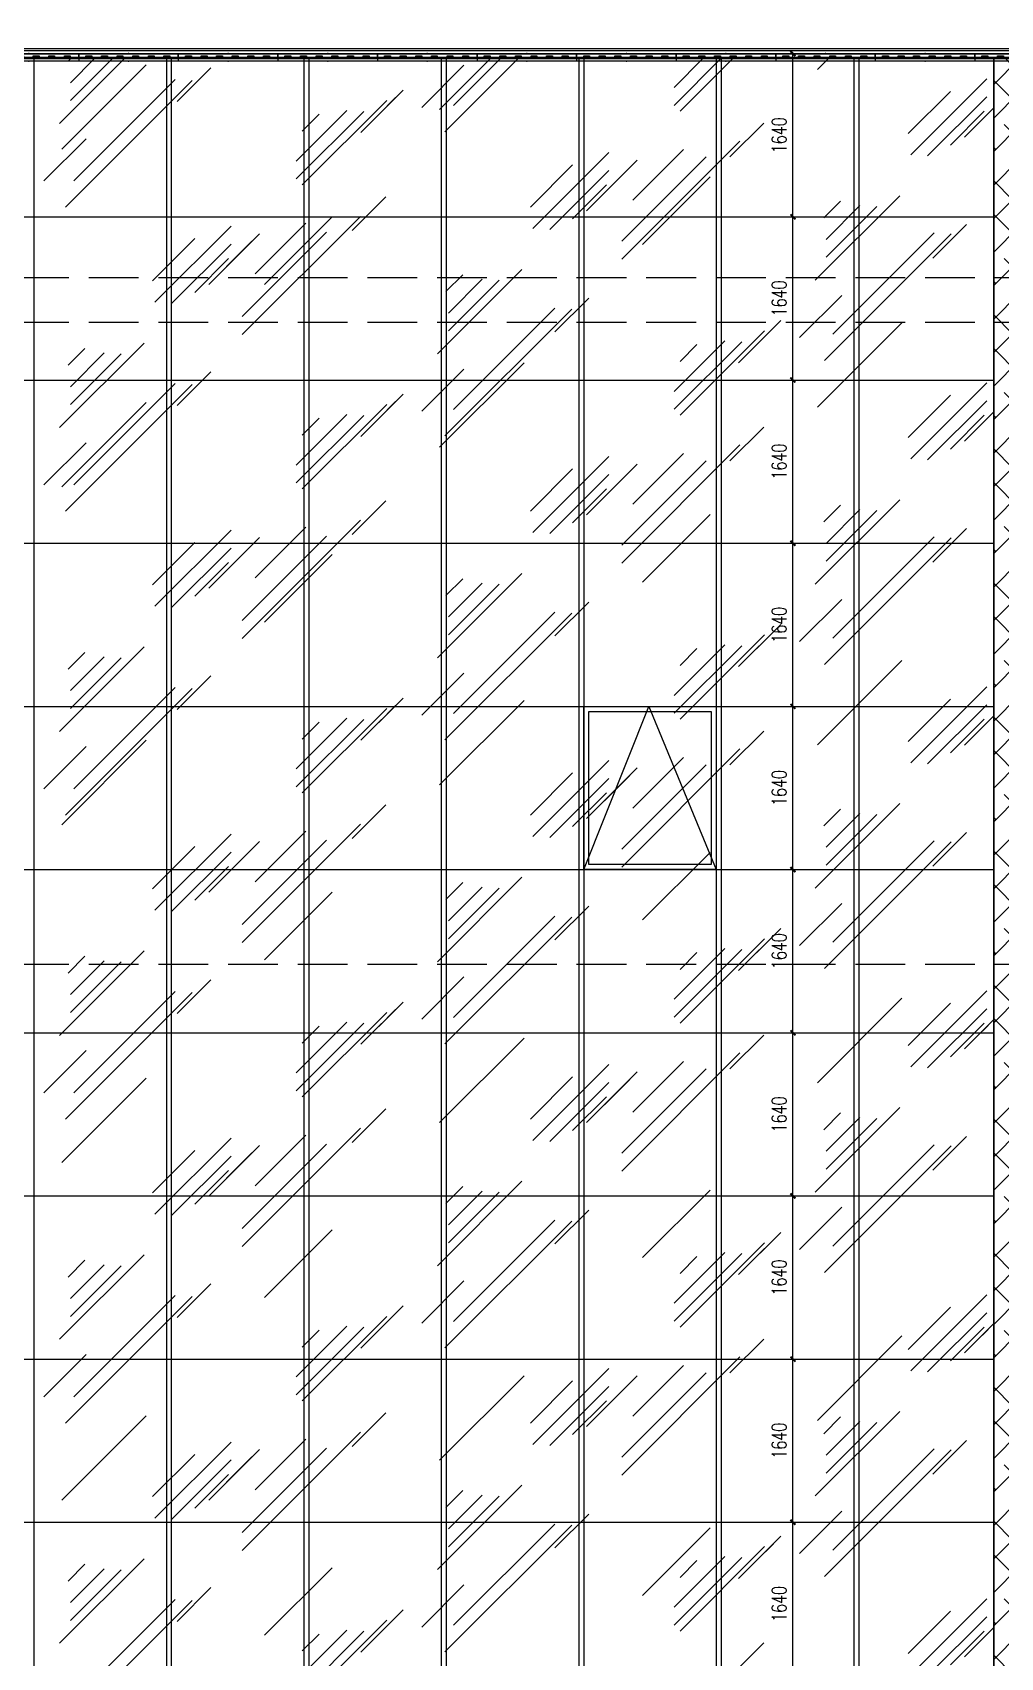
# Model space of a CAD drawing. Extents: x -2377130 to 293730, y -2 to 754590.
# Drawn here: x -421058 to -411337, y 519619 to 535950 of the extents above; entities that cross this region are included whole.
import ezdxf
from ezdxf.enums import TextEntityAlignment as Align

# ---------------------------------------------------------------- set-up
doc = ezdxf.new("R2010")
doc.units = 0
doc.header["$LTSCALE"] = 1000
doc.header["$MEASUREMENT"] = 0
doc.linetypes.add('__DASH', pattern=[0.35, 0.25, -0.1])
doc.linetypes.add('DOTE', pattern=[2.42, 2, -0.2, 0.02, -0.2])
for name, color, linetype in [('A-AXIS-DOTE', 14, 'DOTE'), ('A-AXIS-DP', 126, 'Continuous'), ('A-HATCH-2', 251, 'Continuous'), ('A-LIN-V', 9, 'Continuous'), ('A-WINDOW', 140, 'Continuous'), ('DIM-照明', 3, 'Continuous'), ('EQUIP-照明', 3, 'Continuous')]:
    doc.layers.add(name, color=color, linetype=linetype)
doc.layers.add('A-WALL-HATCH', color=8, linetype='Continuous', lineweight=13)
doc.layers.add('A-加建区域', color=47, linetype='Continuous', plot=False)
doc.styles.add('_TCH_DIM_T3', font='SIMPLEX', dxfattribs={"width": 0.705882, "bigfont": 'GBCBIG'})
doc.styles.add('_TEL_DIM', font='SIMPLEX', dxfattribs={"width": 0.8, "height": 3.5, "bigfont": 'HZTXT'})

# ---------------------------------------------------------------- blocks, each defined once
blk = doc.blocks.new('_ArchTick')
at = {"color": 0, "linetype": 'ByBlock', "const_width": 0.4}
blk.add_lwpolyline([(-0.5, -0.5), (0.5, 0.5)], dxfattribs=at)
blk = doc.blocks.new('12ZA')
at = {"color": 3}
for p, q in [((11454727, 202786), (11455727, 202786)), ((11454727, 202712), (11454727, 202786)), ((11454727, 202712), (11454727, 202737)), ((11455727, 202712), (11454727, 202712)), ((11454812, 202763), (11454871, 202763)), ((11454812, 202734), (11454812, 202763)), ((11454871, 202734), (11454812, 202734)), ((11454871, 202763), (11454871, 202734)), ((11454969, 202763), (11455028, 202763)), ((11454969, 202734), (11454969, 202763)), ((11455028, 202734), (11454969, 202734)), ((11455028, 202763), (11455028, 202734)), ((11455126, 202763), (11455185, 202763)), ((11455126, 202734), (11455126, 202763)), ((11455185, 202734), (11455126, 202734)), ((11455185, 202763), (11455185, 202734)), ((11455283, 202763), (11455342, 202763)), ((11455283, 202734), (11455283, 202763)), ((11455342, 202734), (11455283, 202734)), ((11455342, 202763), (11455342, 202734)), ((11455439, 202763), (11455499, 202763)), ((11455439, 202734), (11455439, 202763)), ((11455499, 202734), (11455439, 202734)), ((11455499, 202763), (11455499, 202734)), ((11455596, 202763), (11455656, 202763)), ((11455596, 202734), (11455596, 202763)), ((11455656, 202734), (11455596, 202734)), ((11455656, 202763), (11455656, 202734)), ((11455727, 202712), (11455727, 202786)), ((11455727, 202737), (11455727, 202712))]:
    blk.add_line(p, q, dxfattribs=at)
for p in [(11454727, 202749), (11454727, 202749), (11454727, 202749), (11455227, 202786), (11455227, 202786), (11455227, 202786), (11455227, 202712), (11455227, 202712), (11455227, 202712), (11455727, 202749), (11455727, 202749), (11455727, 202749), (11455727, 202749), (11455727, 202749)]:
    blk.add_point(p, dxfattribs=at)
at = {"color": 3, "style": '_TEL_DIM', "flags": 1}
for tag in ['REMARK', 'A']:
    blk.add_attdef(tag, text='', height=0.01, dxfattribs=at).set_placement((11455227, 202712), align=Align.MIDDLE_CENTER)
blk = doc.blocks.new('$equip_U$00000141(SEELE-PC)')
at = {"color": 8}
for p in [(-1, 0), (0, 0.074), (0, -0.074), (1, -0.024)]:
    blk.add_point(p, dxfattribs=at)
at = {"color": 8, "xscale": 0.002, "yscale": 0.002, "zscale": 0.002}
blk.add_blockref('12ZA', (-22910.454, -405.497), dxfattribs=at)
at = {"color": 7, "style": '_TEL_DIM', "flags": 1}
for tag in ['A', 'REMARK']:
    blk.add_attdef(tag, text='', height=0.00002, dxfattribs=at).set_placement((0, 0), align=Align.MIDDLE_CENTER)
blk = doc.blocks.new('$equip_U$00000080(LAPTOP-0UNQ9FSO)')
at = {"color": 4}
blk.add_blockref('$equip_U$00000141(SEELE-PC)', (1, 0.074), dxfattribs=at)
at = {"color": 7, "style": '_TEL_DIM', "flags": 1}
for tag in ['A', 'REMARK']:
    blk.add_attdef(tag, text='', height=0.00002, dxfattribs=at).set_placement((0, 0), align=Align.MIDDLE_CENTER)

msp = doc.modelspace()

# ---------------------------------------------------------------- hatches: boundary and pattern name
at = {"layer": 'A-HATCH-2'}
h = msp.add_hatch(dxfattribs=at)
h.set_pattern_fill('ANSI38', color=8, scale=150)
h.set_pattern_definition([(45, (33138.7, -1e-09), (-168.3798, 168.3798), []), (135, (33138.7, -1e-09), (-505.13941, 168.3798), [595.3125, -357.1875])])
h.paths.add_polyline_path([(-411404.4, 516937.5), (-411154.4, 516937.5), (-411154.4, 535687.5), (-411404.4, 535687.5)])

# ---------------------------------------------------------------- linework, layer by layer
at = {"layer": 'A-AXIS-DOTE', "color": 8, "linetype": '__DASH', "ltscale": 2}
for p, q in [((-465993.9, 535737.5), (-377296.1, 535737.5)), ((-465993.9, 533487.5), (-377296.1, 533487.5)), ((-465993.9, 533037.5), (-377296.1, 533037.5))]:
    msp.add_line(p, q, dxfattribs=at)
at = {"layer": 'A-AXIS-DP', "color": 8}
for p, q in [((-413698.8, 535737.5), (-413371.3, 535737.5)), ((-413421.3, 534097.5), (-413421.3, 535737.5)), ((-413698.8, 534097.5), (-413371.3, 534097.5)), ((-413698.8, 534097.5), (-413371.3, 534097.5)), ((-413421.3, 532457.5), (-413421.3, 534097.5)), ((-413698.8, 532457.5), (-413371.3, 532457.5)), ((-413698.8, 532457.5), (-413371.3, 532457.5)), ((-413421.3, 530817.5), (-413421.3, 532457.5)), ((-413698.8, 530817.5), (-413371.3, 530817.5)), ((-413698.8, 530817.5), (-413371.3, 530817.5)), ((-413421.3, 529177.5), (-413421.3, 530817.5)), ((-413698.8, 529177.5), (-413371.3, 529177.5)), ((-413698.8, 529177.5), (-413371.3, 529177.5)), ((-413421.3, 527537.5), (-413421.3, 529177.5)), ((-413698.8, 527537.5), (-413371.3, 527537.5)), ((-413698.8, 527537.5), (-413371.3, 527537.5)), ((-413421.3, 525897.5), (-413421.3, 527537.5)), ((-413698.8, 525897.5), (-413371.3, 525897.5)), ((-413698.8, 525897.5), (-413371.3, 525897.5)), ((-413421.3, 524257.5), (-413421.3, 525897.5)), ((-413698.8, 524257.5), (-413371.3, 524257.5)), ((-413698.8, 524257.5), (-413371.3, 524257.5)), ((-413421.3, 522617.5), (-413421.3, 524257.5)), ((-413698.8, 522617.5), (-413371.3, 522617.5)), ((-413698.8, 522617.5), (-413371.3, 522617.5)), ((-413421.3, 520977.5), (-413421.3, 522617.5)), ((-413698.8, 520977.5), (-413371.3, 520977.5)), ((-413698.8, 520977.5), (-413371.3, 520977.5)), ((-413421.3, 519337.5), (-413421.3, 520977.5))]:
    msp.add_line(p, q, dxfattribs=at)
at = {"layer": 'A-HATCH-2', "color": 8}
for p, q in [((-440399.8, 534097.5), (-411404.4, 534097.5)), ((-440399.8, 532457.5), (-411404.4, 532457.5)), ((-440399.8, 530817.5), (-411404.4, 530817.5)), ((-440399.8, 529177.5), (-411404.4, 529177.5)), ((-440399.8, 527537.5), (-411404.4, 527537.5)), ((-440399.8, 525897.5), (-411404.4, 525897.5)), ((-440399.8, 524257.5), (-411404.4, 524257.5)), ((-440399.8, 522617.5), (-411404.4, 522617.5)), ((-440399.8, 520977.5), (-411404.4, 520977.5))]:
    msp.add_line(p, q, dxfattribs=at)
at = {"layer": 'A-LIN-V', "color": 8}
for p, q in [((-457670, 535737.5), (-384470.1, 535737.5)), ((-457670, 535687.5), (-384470.1, 535687.5)), ((-411404.4, 516937.5), (-411404.4, 535687.5)), ((-411404.4, 535687.5), (-411404.4, 517237.5))]:
    msp.add_line(p, q, dxfattribs=at)
at = {"layer": 'A-WALL-HATCH', "color": 8, "linetype": 'Continuous'}
for p, q in [((-420786.4, 535035.6), (-420134.5, 535687.5)), ((-420701.5, 535660.4), (-420674.5, 535687.5)), ((-420676.7, 535265.3), (-420254.5, 535687.5)), ((-420676.7, 535445.3), (-420434.5, 535687.5)), ((-416969.3, 535177.4), (-416459.2, 535687.5)), ((-416916.2, 534951.1), (-416179.8, 535687.5)), ((-416831.3, 535215.9), (-416359.8, 535687.5)), ((-414614.6, 535218), (-414145.1, 535687.5)), ((-414614.6, 535398), (-414325.1, 535687.5)), ((-414554.6, 535158), (-414025.1, 535687.5)), ((-413966.4, 535686.2), (-413965.1, 535687.5)), ((-413174.6, 535578), (-413065.1, 535687.5)), ((-420764, 534776.7), (-419915.5, 535625.3)), ((-419606.7, 535255.3), (-419267.3, 535594.7)), ((-417149.3, 535197.9), (-416725, 535622.2)), ((-420727.9, 534194.1), (-419455.1, 535466.9)), ((-420643, 534458.9), (-419624.8, 535477.2)), ((-417761.1, 534946.2), (-417336.8, 535370.4)), ((-412263.6, 534934.3), (-411839.3, 535358.6)), ((-412238.7, 534719.2), (-411475, 535482.8)), ((-418409.3, 534657.9), (-417900.2, 535167.1)), ((-418349.3, 534417.9), (-417500.8, 535266.5)), ((-417581.1, 535126.2), (-417411.4, 535295.9)), ((-412069, 534708.9), (-411475, 535302.8)), ((-411699, 534898.9), (-411404.4, 535193.5)), ((-411519, 535078.9), (-411404.4, 535193.5)), ((-418409.3, 534477.9), (-417730.5, 535156.8)), ((-418349.3, 534957.9), (-418179.6, 535127.7)), ((-414053.7, 534698.9), (-413714.3, 535038.3)), ((-411839.3, 534818.6), (-411499.9, 535158)), ((-420944, 534457.9), (-420519.8, 534882.2)), ((-415141, 533671.6), (-413953, 534859.5)), ((-416033.4, 533979.1), (-415269.8, 534742.8)), ((-415141, 533851.6), (-414292.4, 534700.1)), ((-415028, 534264.6), (-414518.9, 534773.7)), ((-416058.3, 534194.3), (-415634, 534618.5)), ((-415863.7, 533968.8), (-415269.8, 534562.8)), ((-415493.7, 534158.9), (-414984.6, 534668)), ((-415313.7, 534338.9), (-415059.1, 534593.4)), ((-415634, 534078.5), (-415294.6, 534417.9)), ((-414932.8, 533819.7), (-414254, 534498.5)), ((-417848.4, 533958.8), (-417509, 534298.2)), ((-413196.9, 533460.9), (-412348.4, 534309.5)), ((-413112.1, 534085.8), (-412942.4, 534255.5)), ((-413087.2, 533870.6), (-412747.8, 534210)), ((-413087.2, 533690.6), (-412578.1, 534199.7)), ((-418952.7, 532914.6), (-417764.7, 534102.5)), ((-418822.7, 533524.5), (-418313.6, 534033.7)), ((-418727.6, 533419.1), (-418048.8, 534097.9)), ((-419853, 533454.2), (-419428.8, 533878.5)), ((-419828.2, 533239.1), (-419064.5, 534002.8)), ((-419288.4, 533418.8), (-418779.3, 533927.9)), ((-418952.7, 533094.6), (-418104.1, 533943.1)), ((-413104.5, 532653.4), (-411831.7, 533926.2)), ((-413019.6, 532918.2), (-412001.4, 533936.5)), ((-412017.2, 533680.6), (-411677.8, 534020)), ((-419658.5, 533228.8), (-419064.5, 533822.8)), ((-419108.4, 533598.8), (-418853.9, 533853.4)), ((-419428.8, 533338.5), (-419089.3, 533677.9)), ((-416991.7, 532720.9), (-416143.1, 533569.4)), ((-416906.8, 533345.7), (-416737.1, 533515.5)), ((-416882, 533130.6), (-416542.5, 533470)), ((-416882, 532950.6), (-416372.8, 533459.7)), ((-415812, 532940.6), (-415472.6, 533280)), ((-413354.6, 532883.3), (-412930.3, 533307.5)), ((-416916.2, 531896.4), (-415643.4, 533169.2)), ((-416831.3, 532161.2), (-415813.1, 533179.5)), ((-413966.4, 532631.5), (-413542.1, 533055.8)), ((-414554.6, 532103.3), (-413706, 532951.8)), ((-413786.4, 532811.5), (-413616.7, 532981.2)), ((-413174.6, 532183.9), (-412326, 533032.4)), ((-420786.4, 531980.9), (-419937.9, 532829.4)), ((-420701.5, 532605.7), (-420531.8, 532775.4)), ((-420676.7, 532390.6), (-420337.3, 532730)), ((-420676.7, 532210.6), (-420167.6, 532719.7)), ((-414614.6, 532343.3), (-414105.5, 532852.4)), ((-414614.6, 532163.3), (-413935.8, 532842.1)), ((-414554.6, 532643.3), (-414384.9, 532813)), ((-417149.3, 532143.2), (-416725, 532567.5)), ((-416969.3, 531783.2), (-416120.8, 532631.8)), ((-420727.9, 531139.4), (-419455.1, 532412.2)), ((-420643, 531404.2), (-419624.8, 532422.5)), ((-419606.7, 532200.6), (-419267.3, 532540)), ((-412238.7, 531664.5), (-411475, 532428.1)), ((-420764, 531382.6), (-419915.5, 532231.2)), ((-417761.1, 531891.5), (-417336.8, 532315.7)), ((-417581.1, 532071.5), (-417411.4, 532241.2)), ((-412263.6, 531879.6), (-411839.3, 532303.9)), ((-412069, 531654.2), (-411475, 532248.1)), ((-418409.3, 531603.2), (-417900.2, 532112.4)), ((-418409.3, 531423.2), (-417730.5, 532102.1)), ((-418349.3, 531363.2), (-417500.8, 532211.8)), ((-418349.3, 531903.2), (-418179.6, 532073)), ((-411839.3, 531763.9), (-411499.9, 532103.3)), ((-411699, 531844.2), (-411404.4, 532138.8)), ((-411519, 532024.2), (-411404.4, 532138.8)), ((-414053.7, 531644.1), (-413714.3, 531983.6)), ((-420944, 531403.2), (-420519.8, 531827.5)), ((-415141, 530616.9), (-413953, 531804.8)), ((-416033.4, 530924.4), (-415269.8, 531688.1)), ((-415493.7, 531104.1), (-414984.6, 531613.3)), ((-415141, 530796.9), (-414292.4, 531645.4)), ((-415028, 531209.9), (-414518.9, 531719)), ((-416058.3, 531139.6), (-415634, 531563.8)), ((-415863.7, 530914.1), (-415269.8, 531508.1)), ((-415313.7, 531284.1), (-415059.1, 531538.7)), ((-415634, 531023.8), (-415294.6, 531363.2)), ((-413196.9, 530406.2), (-412348.4, 531254.8)), ((-417848.4, 530904.1), (-417509, 531243.5)), ((-414932.8, 530425.6), (-414254, 531104.4)), ((-413112.1, 531031.1), (-412942.4, 531200.8)), ((-413087.2, 530815.9), (-412747.8, 531155.3)), ((-413087.2, 530635.9), (-412578.1, 531145)), ((-419828.2, 530184.4), (-419064.5, 530948.1)), ((-418952.7, 529859.9), (-417764.7, 531047.8)), ((-418822.7, 530469.8), (-418313.6, 530979)), ((-412017.2, 530625.9), (-411677.8, 530965.3)), ((-419853, 530399.5), (-419428.8, 530823.8)), ((-419658.5, 530174.1), (-419064.5, 530768.1)), ((-419288.4, 530364.1), (-418779.3, 530873.2)), ((-419108.4, 530544.1), (-418853.9, 530798.7)), ((-418952.7, 530039.9), (-418104.1, 530888.4)), ((-413104.5, 529598.7), (-411831.7, 530871.5)), ((-413019.6, 529863.5), (-412001.4, 530881.8)), ((-419428.8, 530283.8), (-419089.3, 530623.2)), ((-418727.6, 530025), (-418048.8, 530703.8)), ((-416991.7, 529666.2), (-416143.1, 530514.7)), ((-416906.8, 530291), (-416737.1, 530460.7)), ((-416882, 530075.9), (-416542.5, 530415.3)), ((-416882, 529895.9), (-416372.8, 530405)), ((-416916.2, 528841.7), (-415643.4, 530114.5)), ((-416831.3, 529106.5), (-415813.1, 530124.8)), ((-415812, 529885.9), (-415472.6, 530225.3)), ((-413354.6, 529828.6), (-412930.3, 530252.8)), ((-413966.4, 529576.8), (-413542.1, 530001.1)), ((-414614.6, 529288.6), (-414105.5, 529797.7)), ((-414614.6, 529108.6), (-413935.8, 529787.4)), ((-414554.6, 529048.6), (-413706, 529897.1)), ((-413786.4, 529756.8), (-413616.7, 529926.5)), ((-420786.4, 528926.2), (-419937.9, 529774.7)), ((-420701.5, 529551), (-420531.8, 529720.7)), ((-420676.7, 529335.9), (-420337.3, 529675.3)), ((-420676.7, 529155.9), (-420167.6, 529665)), ((-414554.6, 529588.6), (-414384.9, 529758.3)), ((-413174.6, 528789.8), (-412326, 529638.3)), ((-419606.7, 529145.9), (-419267.3, 529485.3)), ((-417149.3, 529088.5), (-416725, 529512.8)), ((-420727.9, 528084.7), (-419455.1, 529357.5)), ((-420643, 528349.5), (-419624.8, 529367.8)), ((-412238.7, 528609.8), (-411475, 529373.4)), ((-418349.3, 528308.5), (-417500.8, 529157.1)), ((-417761.1, 528836.8), (-417336.8, 529261)), ((-417581.1, 529016.8), (-417411.4, 529186.5)), ((-416969.3, 528389.1), (-416120.8, 529237.7)), ((-412263.6, 528824.9), (-411839.3, 529249.2)), ((-412069, 528599.5), (-411475, 529193.4)), ((-418409.3, 528548.5), (-417900.2, 529057.7)), ((-418409.3, 528368.5), (-417730.5, 529047.4)), ((-418349.3, 528848.5), (-418179.6, 529018.3)), ((-411839.3, 528709.2), (-411499.9, 529048.6)), ((-411699, 528789.5), (-411404.4, 529084.1)), ((-411519, 528969.5), (-411404.4, 529084.1)), ((-420764, 527988.5), (-419915.5, 528837)), ((-414053.7, 528589.4), (-413714.3, 528928.9)), ((-420944, 528348.5), (-420519.8, 528772.8)), ((-416033.4, 527869.7), (-415269.8, 528633.4)), ((-415141, 527562.2), (-413953, 528750.1)), ((-415028, 528155.2), (-414518.9, 528664.3)), ((-416058.3, 528084.9), (-415634, 528509.1)), ((-415493.7, 528049.4), (-414984.6, 528558.6)), ((-415313.7, 528229.4), (-415059.1, 528484)), ((-415141, 527742.2), (-414292.4, 528590.7)), ((-415863.7, 527859.4), (-415269.8, 528453.4)), ((-415634, 527969.1), (-415294.6, 528308.5)), ((-417848.4, 527849.4), (-417509, 528188.8)), ((-413196.9, 527351.5), (-412348.4, 528200)), ((-413112.1, 527976.4), (-412942.4, 528146.1)), ((-418952.7, 526805.2), (-417764.7, 527993.1)), ((-413087.2, 527761.2), (-412747.8, 528100.6)), ((-413087.2, 527581.2), (-412578.1, 528090.3)), ((-419828.2, 527129.7), (-419064.5, 527893.4)), ((-419288.4, 527309.4), (-418779.3, 527818.5)), ((-418952.7, 526985.2), (-418104.1, 527833.7)), ((-418822.7, 527415.1), (-418313.6, 527924.2)), ((-413104.5, 526544), (-411831.7, 527816.8)), ((-413019.6, 526808.8), (-412001.4, 527827.1)), ((-412017.2, 527571.2), (-411677.8, 527910.6)), ((-419853, 527344.8), (-419428.8, 527769.1)), ((-419658.5, 527119.4), (-419064.5, 527713.4)), ((-419108.4, 527489.4), (-418853.9, 527744)), ((-414932.8, 527031.5), (-414254, 527710.3)), ((-419428.8, 527229.1), (-419089.3, 527568.5)), ((-416991.7, 526611.5), (-416143.1, 527460)), ((-416906.8, 527236.3), (-416737.1, 527406)), ((-416882, 527021.2), (-416542.5, 527360.6)), ((-416882, 526841.2), (-416372.8, 527350.3)), ((-418727.6, 526630.9), (-418048.8, 527309.7)), ((-415812, 526831.2), (-415472.6, 527170.6)), ((-413354.6, 526773.9), (-412930.3, 527198.1)), ((-416916.2, 525787), (-415643.4, 527059.8)), ((-416831.3, 526051.8), (-415813.1, 527070.1)), ((-414554.6, 525993.9), (-413706, 526842.4)), ((-413966.4, 526522.1), (-413542.1, 526946.4)), ((-413786.4, 526702.1), (-413616.7, 526871.8)), ((-420786.4, 525871.5), (-419937.9, 526720)), ((-414614.6, 526233.9), (-414105.5, 526743)), ((-414614.6, 526053.9), (-413935.8, 526732.7)), ((-414554.6, 526533.9), (-414384.9, 526703.6)), ((-420701.5, 526496.3), (-420531.8, 526666)), ((-420676.7, 526281.2), (-420337.3, 526620.6)), ((-420676.7, 526101.2), (-420167.6, 526610.3)), ((-419606.7, 526091.2), (-419267.3, 526430.6)), ((-417149.3, 526033.8), (-416725, 526458.1)), ((-420727.9, 525030), (-419455.1, 526302.8)), ((-420643, 525294.8), (-419624.8, 526313)), ((-417761.1, 525782.1), (-417336.8, 526206.3)), ((-413174.6, 525395.6), (-412326, 526244.2)), ((-412263.6, 525770.2), (-411839.3, 526194.5)), ((-412238.7, 525555.1), (-411475, 526318.7)), ((-418349.3, 525253.8), (-417500.8, 526102.4)), ((-417581.1, 525962.1), (-417411.4, 526131.8)), ((-412069, 525544.8), (-411475, 526138.7)), ((-411699, 525734.8), (-411404.4, 526029.4)), ((-411519, 525914.8), (-411404.4, 526029.4)), ((-418409.3, 525493.8), (-417900.2, 526003)), ((-418409.3, 525313.8), (-417730.5, 525992.7)), ((-418349.3, 525793.8), (-418179.6, 525963.5)), ((-414053.7, 525534.7), (-413714.3, 525874.2)), ((-411839.3, 525654.5), (-411499.9, 525993.9)), ((-420944, 525293.8), (-420519.8, 525718.1)), ((-416969.3, 524995), (-416120.8, 525843.5)), ((-415141, 524507.5), (-413953, 525695.4)), ((-416033.4, 524815), (-415269.8, 525578.7)), ((-415141, 524687.5), (-414292.4, 525536)), ((-415028, 525100.5), (-414518.9, 525609.6)), ((-420764, 524594.4), (-419915.5, 525442.9)), ((-416058.3, 525030.2), (-415634, 525454.4)), ((-415863.7, 524804.7), (-415269.8, 525398.7)), ((-415493.7, 524994.7), (-414984.6, 525503.9)), ((-415313.7, 525174.7), (-415059.1, 525429.3)), ((-415634, 524914.4), (-415294.6, 525253.8)), ((-417848.4, 524794.7), (-417509, 525134.1)), ((-413196.9, 524296.8), (-412348.4, 525145.3)), ((-413112.1, 524921.7), (-412942.4, 525091.4)), ((-413087.2, 524706.5), (-412747.8, 525045.9)), ((-418952.7, 523750.5), (-417764.7, 524938.4)), ((-413087.2, 524526.5), (-412578.1, 525035.6)), ((-419853, 524290.1), (-419428.8, 524714.4)), ((-419828.2, 524075), (-419064.5, 524838.7)), ((-419288.4, 524254.7), (-418779.3, 524763.8)), ((-418952.7, 523930.5), (-418104.1, 524779)), ((-418822.7, 524360.4), (-418313.6, 524869.5)), ((-413104.5, 523489.3), (-411831.7, 524762.1)), ((-413019.6, 523754.1), (-412001.4, 524772.4)), ((-412017.2, 524516.5), (-411677.8, 524855.9)), ((-419658.5, 524064.7), (-419064.5, 524658.7)), ((-419108.4, 524434.7), (-418853.9, 524689.3)), ((-419428.8, 524174.4), (-419089.3, 524513.8)), ((-416991.7, 523556.8), (-416143.1, 524405.3)), ((-416906.8, 524181.6), (-416737.1, 524351.3)), ((-416882, 523966.5), (-416542.5, 524305.9)), ((-416882, 523786.5), (-416372.8, 524295.6)), ((-414932.8, 523637.4), (-414254, 524316.2)), ((-415812, 523776.5), (-415472.6, 524115.9)), ((-413354.6, 523719.2), (-412930.3, 524143.4)), ((-418727.6, 523236.8), (-418048.8, 523915.6)), ((-416916.2, 522732.3), (-415643.4, 524005.1)), ((-416831.3, 522997.1), (-415813.1, 524015.4)), ((-414554.6, 522939.2), (-413706, 523787.7)), ((-413966.4, 523467.4), (-413542.1, 523891.7)), ((-413786.4, 523647.4), (-413616.7, 523817.1)), ((-420786.4, 522816.8), (-419937.9, 523665.3)), ((-420701.5, 523441.6), (-420531.8, 523611.3)), ((-414614.6, 523179.2), (-414105.5, 523688.3)), ((-414614.6, 522999.2), (-413935.8, 523678)), ((-414554.6, 523479.2), (-414384.9, 523648.9)), ((-420676.7, 523226.5), (-420337.3, 523565.9)), ((-420676.7, 523046.5), (-420167.6, 523555.6)), ((-420727.9, 521975.3), (-419455.1, 523248.1)), ((-420643, 522240.1), (-419624.8, 523258.3)), ((-419606.7, 523036.4), (-419267.3, 523375.9)), ((-417149.3, 522979.1), (-416725, 523403.4)), ((-412238.7, 522500.4), (-411475, 523264)), ((-417761.1, 522727.4), (-417336.8, 523151.6)), ((-412263.6, 522715.5), (-411839.3, 523139.8)), ((-412069, 522490.1), (-411475, 523084)), ((-418409.3, 522439.1), (-417900.2, 522948.3)), ((-418409.3, 522259.1), (-417730.5, 522938)), ((-418349.3, 522199.1), (-417500.8, 523047.7)), ((-417581.1, 522907.4), (-417411.4, 523077.1)), ((-411839.3, 522599.8), (-411499.9, 522939.2)), ((-411699, 522680.1), (-411404.4, 522974.7)), ((-411519, 522860.1), (-411404.4, 522974.7)), ((-418349.3, 522739.1), (-418179.6, 522908.8)), ((-414053.7, 522480), (-413714.3, 522819.5)), ((-413174.6, 522001.5), (-412326, 522850.1)), ((-420944, 522239.1), (-420519.8, 522663.4)), ((-415141, 521452.8), (-413953, 522640.7)), ((-416969.3, 521600.9), (-416120.8, 522449.4)), ((-416033.4, 521760.3), (-415269.8, 522524)), ((-415493.7, 521940), (-414984.6, 522449.2)), ((-415141, 521632.8), (-414292.4, 522481.3)), ((-415028, 522045.8), (-414518.9, 522554.9)), ((-416058.3, 521975.5), (-415634, 522399.7)), ((-415863.7, 521750), (-415269.8, 522344)), ((-415313.7, 522120), (-415059.1, 522374.6)), ((-415634, 521859.7), (-415294.6, 522199.1)), ((-420764, 521200.3), (-419915.5, 522048.8)), ((-417848.4, 521740), (-417509, 522079.4)), ((-413196.9, 521242.1), (-412348.4, 522090.6)), ((-413112.1, 521867), (-412942.4, 522036.7)), ((-413087.2, 521651.8), (-412747.8, 521991.2)), ((-413087.2, 521471.8), (-412578.1, 521980.9)), ((-419828.2, 521020.3), (-419064.5, 521784)), ((-418952.7, 520695.8), (-417764.7, 521883.7)), ((-418822.7, 521305.7), (-418313.6, 521814.8)), ((-412017.2, 521461.8), (-411677.8, 521801.2)), ((-419853, 521235.4), (-419428.8, 521659.7)), ((-419288.4, 521200), (-418779.3, 521709.1)), ((-419108.4, 521380), (-418853.9, 521634.6)), ((-418952.7, 520875.8), (-418104.1, 521724.3)), ((-413104.5, 520434.6), (-411831.7, 521707.4)), ((-413019.6, 520699.4), (-412001.4, 521717.7)), ((-419658.5, 521010), (-419064.5, 521604)), ((-419428.8, 521119.7), (-419089.3, 521459.1)), ((-416991.7, 520502.1), (-416143.1, 521350.6)), ((-416906.8, 521126.9), (-416737.1, 521296.6)), ((-416882, 520911.8), (-416542.5, 521251.2)), ((-416882, 520731.8), (-416372.8, 521240.9)), ((-416831.3, 519942.4), (-415813.1, 520960.6)), ((-415812, 520721.8), (-415472.6, 521061.2)), ((-413354.6, 520664.5), (-412930.3, 521088.7)), ((-416916.2, 519677.6), (-415643.4, 520950.4)), ((-414932.8, 520243.3), (-414254, 520922.1)), ((-413966.4, 520412.7), (-413542.1, 520837)), ((-414614.6, 520124.5), (-414105.5, 520633.6)), ((-414554.6, 519884.5), (-413706, 520733)), ((-413786.4, 520592.7), (-413616.7, 520762.4)), ((-420786.4, 519762.1), (-419937.9, 520610.6)), ((-420701.5, 520386.9), (-420531.8, 520556.6)), ((-420676.7, 520171.8), (-420337.3, 520511.2)), ((-420676.7, 519991.8), (-420167.6, 520500.9)), ((-418727.6, 519842.6), (-418048.8, 520521.5)), ((-414614.6, 519944.5), (-413935.8, 520623.3)), ((-414554.6, 520424.5), (-414384.9, 520594.2)), ((-419606.7, 519981.7), (-419267.3, 520321.2)), ((-417149.3, 519924.4), (-416725, 520348.7)), ((-420727.9, 518920.6), (-419455.1, 520193.4)), ((-420643, 519185.4), (-419624.8, 520203.6)), ((-412238.7, 519445.7), (-411475, 520209.3)), ((-418349.3, 519144.4), (-417500.8, 519993)), ((-417761.1, 519672.7), (-417336.8, 520096.9)), ((-417581.1, 519852.7), (-417411.4, 520022.4)), ((-412263.6, 519660.8), (-411839.3, 520085.1)), ((-412069, 519435.4), (-411475, 520029.3)), ((-418409.3, 519384.4), (-417900.2, 519893.6)), ((-418409.3, 519204.4), (-417730.5, 519883.3)), ((-418349.3, 519684.4), (-418179.6, 519854.1)), ((-411839.3, 519545.1), (-411499.9, 519884.5)), ((-411699, 519625.4), (-411404.4, 519920)), ((-411519, 519805.4), (-411404.4, 519920)), ((-414053.7, 519425.3), (-413714.3, 519764.8))]:
    msp.add_line(p, q, dxfattribs=at)
at = {"layer": 'A-WINDOW', "color": 8}
for p, q in [((-421045, 535687.5), (-421045, 517237.5)), ((-419714.2, 535687.5), (-419714.2, 517237.5)), ((-419664.2, 535687.5), (-419664.2, 517237.5)), ((-418333.5, 535687.5), (-418333.5, 517237.5)), ((-418283.5, 535687.5), (-418283.5, 517237.5)), ((-416952.7, 535687.5), (-416952.7, 517237.5)), ((-416902.7, 535687.5), (-416902.7, 517237.5)), ((-415571.9, 535687.5), (-415571.9, 517237.5)), ((-415521.9, 535687.5), (-415521.9, 517237.5)), ((-414191.2, 535687.5), (-414191.2, 517237.5)), ((-414141.2, 535687.5), (-414141.2, 517237.5)), ((-412810.4, 535687.5), (-412810.4, 517237.5)), ((-412760.4, 535687.5), (-412760.4, 517237.5))]:
    msp.add_line(p, q, dxfattribs=at)
msp.add_lwpolyline([(-415521.9, 527537.5), (-414867.7, 529177.5), (-414191.2, 527537.5)], dxfattribs=at)
for points in [[(-415521.9, 529177.5), (-414191.2, 529177.5), (-414191.2, 527537.5), (-415521.9, 527537.5)], [(-415471.9, 529127.5), (-414241.2, 529127.5), (-414241.2, 527587.5), (-415471.9, 527587.5)]]:
    msp.add_lwpolyline(points, close=True, dxfattribs=at)
at = {"layer": 'A-加建区域', "color": 8, "linetype": '__DASH', "ltscale": 2}
msp.add_line((-465993.9, 526587.5), (-377296.1, 526587.5), dxfattribs=at)
at = {"layer": 'DIM-照明', "color": 6}
for points in [[(-422580, 535950), (-422580, 535770), (-406590, 535770), (-406590, 535700), (-384507, 535702.7), (-384507.1, 535437.5)], [(-422530, 535950), (-422530, 535790), (-384420, 535790), (-384420, 534940), (-384507.1, 534937.5), (-384507.1, 517937.5)], [(-429593.8, 535700.5), (-407593.8, 535700.5)]]:
    msp.add_lwpolyline(points, dxfattribs=at)

# ---------------------------------------------------------------- block references
at = {"layer": 'A-AXIS-DP', "color": 8, "xscale": 50, "yscale": 50, "zscale": 50}
for p, rotation in [((-413421.3, 535737.5), 90), ((-413421.3, 534097.5), 90), ((-413421.3, 534097.5), 270), ((-413421.3, 532457.5), 90), ((-413421.3, 532457.5), 270), ((-413421.3, 530817.5), 90), ((-413421.3, 530817.5), 270), ((-413421.3, 529177.5), 90), ((-413421.3, 529177.5), 270), ((-413421.3, 527537.5), 90), ((-413421.3, 527537.5), 270), ((-413421.3, 525897.5), 90), ((-413421.3, 525897.5), 270), ((-413421.3, 524257.5), 90), ((-413421.3, 524257.5), 270), ((-413421.3, 522617.5), 90), ((-413421.3, 522617.5), 270), ((-413421.3, 520977.5), 90), ((-413421.3, 520977.5), 270)]:
    msp.add_blockref('_ArchTick', p, dxfattribs=dict(at, rotation=rotation))
at = {"layer": 'EQUIP-照明', "color": 8, "xscale": 500, "yscale": 500, "zscale": 500, "rotation": 180}
for p in [(-420593.8, 535737.5), (-419593.8, 535737.5), (-418593.8, 535737.5), (-417593.8, 535737.5), (-416593.8, 535737.5), (-415593.8, 535737.5), (-414593.8, 535737.5), (-413593.8, 535737.5), (-412593.8, 535737.5), (-411593.8, 535737.5), (-410593.8, 535737.5)]:
    msp.add_blockref('$equip_U$00000080(LAPTOP-0UNQ9FSO)', p, dxfattribs=at)

# ---------------------------------------------------------------- texts
at = {"layer": 'A-AXIS-DP', "color": 8, "char_height": 148.75, "attachment_point": 5, "rotation": 90, "style": '_TCH_DIM_T3'}
for insert in [(-413558.8, 534917.5), (-413558.8, 533277.5), (-413558.8, 531637.5), (-413558.8, 529997.5), (-413558.8, 528357.5), (-413558.8, 526717.5), (-413558.8, 525077.5), (-413558.8, 523437.5), (-413558.8, 521797.5), (-413558.8, 520157.5)]:
    msp.add_mtext('\\A1;1640', dxfattribs=dict(at, insert=insert))

doc.saveas('drawing.dxf')
